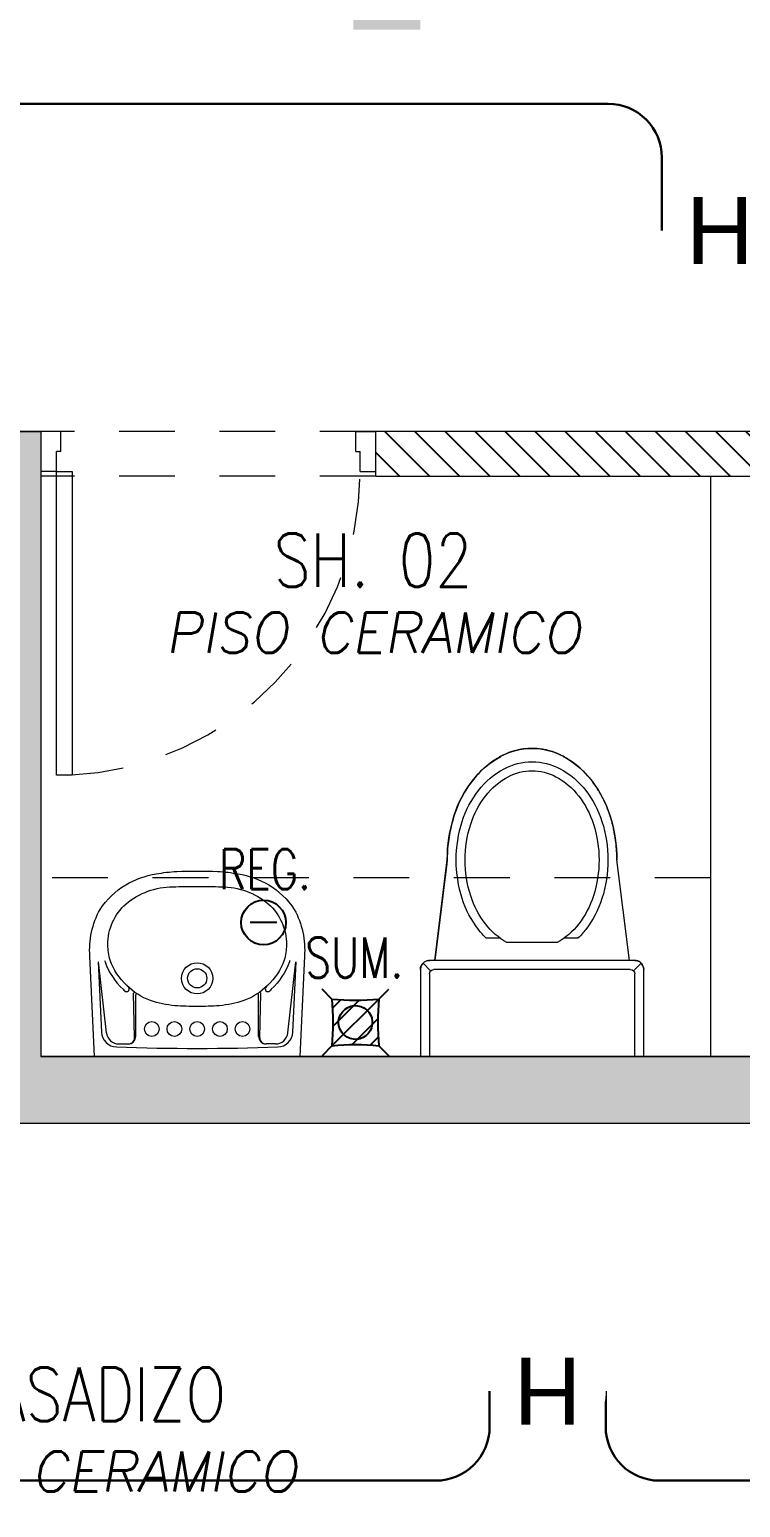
# Model space of a CAD drawing. Header units: millimetres. Extents: x -3 to 53, y -110 to 39.
# Drawn here: x 16.775 to 18.367, y -23.368 to -20.057 of the extents above; entities that cross this region are included whole.
import ezdxf
from ezdxf.enums import TextEntityAlignment as Align

# ---------------------------------------------------------------- set-up
doc = ezdxf.new("R2010")
doc.units = ezdxf.units.MM
doc.set_wipeout_variables(frame=1)
doc.linetypes.add('HIDDEN2', pattern=[0.1875, 0.125, -0.0625])
for name, color, linetype in [('A-EST HATCH', 8, 'Continuous'), ('A-EST PLACAS', 8, 'Continuous'), ('A-MURO BAJO', 8, 'Continuous'), ('A-PROYECCIONES', 8, 'HIDDEN2'), ('A-SANITARIOS', 8, 'Continuous'), ('A-TEXTO-ACABADO PISO', 8, 'Continuous'), ('A-TEXTO-INDICACIONES', 8, 'Continuous'), ('DLP_MOBILIARIO', 8, 'Continuous'), ('DLP_TEXTO AMBIENTE', 8, 'Continuous')]:
    doc.layers.add(name, color=color, linetype=linetype)
for name, color, linetype, lineweight in [('A-MUROS', 8, 'Continuous', 30), ('MQ.CANALI DYA', 3, 'LINEAPERPEN', 30), ('MQ.DETECTOR HUMO', 5, 'Continuous', 30)]:
    doc.layers.add(name, color=color, linetype=linetype, lineweight=lineweight)
doc.styles.add('ROMANS', font='ROMANS.shx', dxfattribs={"oblique": 10})
doc.styles.get("Standard").update_dxf_attribs({"font": 'arial.ttf'})
doc.linetypes.add('LINEAPERPEN', pattern='A,0.75,-0.2,["I",Standard,S=0.12,R=0.09,X=0,Y=-0.06],-0.25', length=1.2)

# ---------------------------------------------------------------- blocks, each defined once
blk = doc.blocks.new('DETECTOR DE HUMO 1 EN 75')
blk.add_wipeout([(0.13, 0.13), (0.13, 0.1316), (0.13, 0.1333), (0.1299, 0.1349), (0.1298, 0.1365), (0.1297, 0.1382), (0.1296, 0.1398), (0.1295, 0.1414), (0.1293, 0.143), (0.1292, 0.1447), (0.129, 0.1463), (0.1288, 0.1479), (0.1285, 0.1495), (0.1283, 0.1511), (0.128, 0.1528), (0.1277, 0.1544), (0.1274, 0.156), (0.127, 0.1576), (0.1267, 0.1592), (0.1263, 0.1607), (0.1259, 0.1623), (0.1255, 0.1639), (0.1251, 0.1655), (0.1246, 0.1671), (0.1241, 0.1686), (0.1236, 0.1702), (0.1231, 0.1717), (0.1226, 0.1733), (0.122, 0.1748), (0.1215, 0.1763), (0.1209, 0.1779), (0.1203, 0.1794), (0.1196, 0.1809), (0.119, 0.1824), (0.1183, 0.1839), (0.1176, 0.1854), (0.1169, 0.1868), (0.1162, 0.1883), (0.1155, 0.1897), (0.1147, 0.1912), (0.1139, 0.1926), (0.1131, 0.1941), (0.1123, 0.1955), (0.1115, 0.1969), (0.1106, 0.1983), (0.1098, 0.1997), (0.1089, 0.201), (0.108, 0.2024), (0.1071, 0.2037), (0.1061, 0.2051), (0.1052, 0.2064), (0.1042, 0.2077), (0.1032, 0.209), (0.1022, 0.2103), (0.1012, 0.2116), (0.1002, 0.2129), (0.0991, 0.2141), (0.0981, 0.2154), (0.097, 0.2166), (0.0959, 0.2178), (0.0948, 0.219), (0.0936, 0.2202), (0.0925, 0.2213), (0.0913, 0.2225), (0.0902, 0.2236), (0.089, 0.2248), (0.0878, 0.2259), (0.0866, 0.227), (0.0854, 0.2281), (0.0841, 0.2291), (0.0829, 0.2302), (0.0816, 0.2312), (0.0803, 0.2322), (0.079, 0.2332), (0.0777, 0.2342), (0.0764, 0.2352), (0.0751, 0.2361), (0.0737, 0.2371), (0.0724, 0.238), (0.071, 0.2389), (0.0697, 0.2398), (0.0683, 0.2406), (0.0669, 0.2415), (0.0655, 0.2423), (0.0641, 0.2431), (0.0626, 0.2439), (0.0612, 0.2447), (0.0597, 0.2455), (0.0583, 0.2462), (0.0568, 0.2469), (0.0554, 0.2476), (0.0539, 0.2483), (0.0524, 0.249), (0.0509, 0.2496), (0.0494, 0.2503), (0.0479, 0.2509), (0.0463, 0.2515), (0.0448, 0.252), (0.0433, 0.2526), (0.0417, 0.2531), (0.0402, 0.2536), (0.0386, 0.2541), (0.0371, 0.2546), (0.0355, 0.2551), (0.0339, 0.2555), (0.0323, 0.2559), (0.0307, 0.2563), (0.0292, 0.2567), (0.0276, 0.257), (0.026, 0.2574), (0.0244, 0.2577), (0.0228, 0.258), (0.0211, 0.2583), (0.0195, 0.2585), (0.0179, 0.2588), (0.0163, 0.259), (0.0147, 0.2592), (0.013, 0.2593), (0.0114, 0.2595), (0.0098, 0.2596), (0.0082, 0.2597), (0.0065, 0.2598), (0.0049, 0.2599), (0.0033, 0.26), (0.0016, 0.26), (0, 0.26), (-0.0016, 0.26), (-0.0033, 0.26), (-0.0049, 0.2599), (-0.0065, 0.2598), (-0.0082, 0.2597), (-0.0098, 0.2596), (-0.0114, 0.2595), (-0.013, 0.2593), (-0.0147, 0.2592), (-0.0163, 0.259), (-0.0179, 0.2588), (-0.0195, 0.2585), (-0.0211, 0.2583), (-0.0228, 0.258), (-0.0244, 0.2577), (-0.026, 0.2574), (-0.0276, 0.257), (-0.0292, 0.2567), (-0.0307, 0.2563), (-0.0323, 0.2559), (-0.0339, 0.2555), (-0.0355, 0.2551), (-0.0371, 0.2546), (-0.0386, 0.2541), (-0.0402, 0.2536), (-0.0417, 0.2531), (-0.0433, 0.2526), (-0.0448, 0.252), (-0.0463, 0.2515), (-0.0479, 0.2509), (-0.0494, 0.2503), (-0.0509, 0.2496), (-0.0524, 0.249), (-0.0539, 0.2483), (-0.0554, 0.2476), (-0.0568, 0.2469), (-0.0583, 0.2462), (-0.0597, 0.2455), (-0.0612, 0.2447), (-0.0626, 0.2439), (-0.0641, 0.2431), (-0.0655, 0.2423), (-0.0669, 0.2415), (-0.0683, 0.2406), (-0.0697, 0.2398), (-0.071, 0.2389), (-0.0724, 0.238), (-0.0737, 0.2371), (-0.0751, 0.2361), (-0.0764, 0.2352), (-0.0777, 0.2342), (-0.079, 0.2332), (-0.0803, 0.2322), (-0.0816, 0.2312), (-0.0829, 0.2302), (-0.0841, 0.2291), (-0.0854, 0.2281), (-0.0866, 0.227), (-0.0878, 0.2259), (-0.089, 0.2248), (-0.0902, 0.2236), (-0.0913, 0.2225), (-0.0925, 0.2213), (-0.0936, 0.2202), (-0.0948, 0.219), (-0.0959, 0.2178), (-0.097, 0.2166), (-0.0981, 0.2154), (-0.0991, 0.2141), (-0.1002, 0.2129), (-0.1012, 0.2116), (-0.1022, 0.2103), (-0.1032, 0.209), (-0.1042, 0.2077), (-0.1052, 0.2064), (-0.1061, 0.2051), (-0.1071, 0.2037), (-0.108, 0.2024), (-0.1089, 0.201), (-0.1098, 0.1997), (-0.1106, 0.1983), (-0.1115, 0.1969), (-0.1123, 0.1955), (-0.1131, 0.1941), (-0.1139, 0.1926), (-0.1147, 0.1912), (-0.1155, 0.1897), (-0.1162, 0.1883), (-0.1169, 0.1868), (-0.1176, 0.1854), (-0.1183, 0.1839), (-0.119, 0.1824), (-0.1196, 0.1809), (-0.1203, 0.1794), (-0.1209, 0.1779), (-0.1215, 0.1763), (-0.122, 0.1748), (-0.1226, 0.1733), (-0.1231, 0.1717), (-0.1236, 0.1702), (-0.1241, 0.1686), (-0.1246, 0.1671), (-0.1251, 0.1655), (-0.1255, 0.1639), (-0.1259, 0.1623), (-0.1263, 0.1607), (-0.1267, 0.1592), (-0.127, 0.1576), (-0.1274, 0.156), (-0.1277, 0.1544), (-0.128, 0.1528), (-0.1283, 0.1511), (-0.1285, 0.1495), (-0.1288, 0.1479), (-0.129, 0.1463), (-0.1292, 0.1447), (-0.1293, 0.143), (-0.1295, 0.1414), (-0.1296, 0.1398), (-0.1297, 0.1382), (-0.1298, 0.1365), (-0.1299, 0.1349), (-0.13, 0.1333), (-0.13, 0.1316), (-0.13, 0.13), (-0.13, 0.1284), (-0.13, 0.1267), (-0.1299, 0.1251), (-0.1298, 0.1235), (-0.1297, 0.1218), (-0.1296, 0.1202), (-0.1295, 0.1186), (-0.1293, 0.117), (-0.1292, 0.1153), (-0.129, 0.1137), (-0.1288, 0.1121), (-0.1285, 0.1105), (-0.1283, 0.1089), (-0.128, 0.1072), (-0.1277, 0.1056), (-0.1274, 0.104), (-0.127, 0.1024), (-0.1267, 0.1008), (-0.1263, 0.0993), (-0.1259, 0.0977), (-0.1255, 0.0961), (-0.1251, 0.0945), (-0.1246, 0.0929), (-0.1241, 0.0914), (-0.1236, 0.0898), (-0.1231, 0.0883), (-0.1226, 0.0867), (-0.122, 0.0852), (-0.1215, 0.0837), (-0.1209, 0.0821), (-0.1203, 0.0806), (-0.1196, 0.0791), (-0.119, 0.0776), (-0.1183, 0.0761), (-0.1176, 0.0746), (-0.1169, 0.0732), (-0.1162, 0.0717), (-0.1155, 0.0703), (-0.1147, 0.0688), (-0.1139, 0.0674), (-0.1131, 0.0659), (-0.1123, 0.0645), (-0.1115, 0.0631), (-0.1106, 0.0617), (-0.1098, 0.0603), (-0.1089, 0.059), (-0.108, 0.0576), (-0.1071, 0.0563), (-0.1061, 0.0549), (-0.1052, 0.0536), (-0.1042, 0.0523), (-0.1032, 0.051), (-0.1022, 0.0497), (-0.1012, 0.0484), (-0.1002, 0.0471), (-0.0991, 0.0459), (-0.0981, 0.0446), (-0.097, 0.0434), (-0.0959, 0.0422), (-0.0948, 0.041), (-0.0936, 0.0398), (-0.0925, 0.0387), (-0.0913, 0.0375), (-0.0902, 0.0364), (-0.089, 0.0352), (-0.0878, 0.0341), (-0.0866, 0.033), (-0.0854, 0.0319), (-0.0841, 0.0309), (-0.0829, 0.0298), (-0.0816, 0.0288), (-0.0803, 0.0278), (-0.079, 0.0268), (-0.0777, 0.0258), (-0.0764, 0.0248), (-0.0751, 0.0239), (-0.0737, 0.0229), (-0.0724, 0.022), (-0.071, 0.0211), (-0.0697, 0.0202), (-0.0683, 0.0194), (-0.0669, 0.0185), (-0.0655, 0.0177), (-0.0641, 0.0169), (-0.0626, 0.0161), (-0.0612, 0.0153), (-0.0597, 0.0145), (-0.0583, 0.0138), (-0.0568, 0.0131), (-0.0554, 0.0124), (-0.0539, 0.0117), (-0.0524, 0.011), (-0.0509, 0.0104), (-0.0494, 0.0097), (-0.0479, 0.0091), (-0.0463, 0.0085), (-0.0448, 0.008), (-0.0433, 0.0074), (-0.0417, 0.0069), (-0.0402, 0.0064), (-0.0386, 0.0059), (-0.0371, 0.0054), (-0.0355, 0.0049), (-0.0339, 0.0045), (-0.0323, 0.0041), (-0.0307, 0.0037), (-0.0292, 0.0033), (-0.0276, 0.003), (-0.026, 0.0026), (-0.0244, 0.0023), (-0.0228, 0.002), (-0.0211, 0.0017), (-0.0195, 0.0015), (-0.0179, 0.0012), (-0.0163, 0.001), (-0.0147, 0.0008), (-0.013, 0.0007), (-0.0114, 0.0005), (-0.0098, 0.0004), (-0.0082, 0.0003), (-0.0065, 0.0002), (-0.0049, 0.0001), (-0.0033, 0), (-0.0016, 0), (0, 0), (0.0016, 0), (0.0033, 0), (0.0049, 0.0001), (0.0065, 0.0002), (0.0082, 0.0003), (0.0098, 0.0004), (0.0114, 0.0005), (0.013, 0.0007), (0.0147, 0.0008), (0.0163, 0.001), (0.0179, 0.0012), (0.0195, 0.0015), (0.0211, 0.0017), (0.0228, 0.002), (0.0244, 0.0023), (0.026, 0.0026), (0.0276, 0.003), (0.0292, 0.0033), (0.0307, 0.0037), (0.0323, 0.0041), (0.0339, 0.0045), (0.0355, 0.0049), (0.0371, 0.0054), (0.0386, 0.0059), (0.0402, 0.0064), (0.0417, 0.0069), (0.0433, 0.0074), (0.0448, 0.008), (0.0463, 0.0085), (0.0479, 0.0091), (0.0494, 0.0097), (0.0509, 0.0104), (0.0524, 0.011), (0.0539, 0.0117), (0.0554, 0.0124), (0.0568, 0.0131), (0.0583, 0.0138), (0.0597, 0.0145), (0.0612, 0.0153), (0.0626, 0.0161), (0.0641, 0.0169), (0.0655, 0.0177), (0.0669, 0.0185), (0.0683, 0.0194), (0.0697, 0.0202), (0.071, 0.0211), (0.0724, 0.022), (0.0737, 0.0229), (0.0751, 0.0239), (0.0764, 0.0248), (0.0777, 0.0258), (0.079, 0.0268), (0.0803, 0.0278), (0.0816, 0.0288), (0.0829, 0.0298), (0.0841, 0.0309), (0.0854, 0.0319), (0.0866, 0.033), (0.0878, 0.0341), (0.089, 0.0352), (0.0902, 0.0364), (0.0913, 0.0375), (0.0925, 0.0387), (0.0936, 0.0398), (0.0948, 0.041), (0.0959, 0.0422), (0.097, 0.0434), (0.0981, 0.0446), (0.0991, 0.0459), (0.1002, 0.0471), (0.1012, 0.0484), (0.1022, 0.0497), (0.1032, 0.051), (0.1042, 0.0523), (0.1052, 0.0536), (0.1061, 0.0549), (0.1071, 0.0563), (0.108, 0.0576), (0.1089, 0.059), (0.1098, 0.0603), (0.1106, 0.0617), (0.1115, 0.0631), (0.1123, 0.0645), (0.1131, 0.0659), (0.1139, 0.0674), (0.1147, 0.0688), (0.1155, 0.0703), (0.1162, 0.0717), (0.1169, 0.0732), (0.1176, 0.0746), (0.1183, 0.0761), (0.119, 0.0776), (0.1196, 0.0791), (0.1203, 0.0806), (0.1209, 0.0821), (0.1215, 0.0837), (0.122, 0.0852), (0.1226, 0.0867), (0.1231, 0.0883), (0.1236, 0.0898), (0.1241, 0.0914), (0.1246, 0.0929), (0.1251, 0.0945), (0.1255, 0.0961), (0.1259, 0.0977), (0.1263, 0.0993), (0.1267, 0.1008), (0.127, 0.1024), (0.1274, 0.104), (0.1277, 0.1056), (0.128, 0.1072), (0.1283, 0.1089), (0.1285, 0.1105), (0.1288, 0.1121), (0.129, 0.1137), (0.1292, 0.1153), (0.1293, 0.117), (0.1295, 0.1186), (0.1296, 0.1202), (0.1297, 0.1218), (0.1298, 0.1235), (0.1299, 0.1251), (0.13, 0.1267), (0.13, 0.1284)]).dxf.layer = 'MQ.DETECTOR HUMO'
at = {"layer": 'MQ.DETECTOR HUMO'}
blk.add_text('H', height=0.15, rotation=180, dxfattribs=at).set_placement((0, 0.13), align=Align.MIDDLE_CENTER)
blk = doc.blocks.new('DETECTORES2 TORRE')
at = {"layer": 'MQ.DETECTOR HUMO'}
blk.add_blockref('DETECTOR DE HUMO 1 EN 75', (9.47, -1.2549), dxfattribs=at)
at = {"layer": 'MQ.CANALI DYA'}
blk.add_lwpolyline([(9.34, -1.1249), (9.34, -1.2886, -0.414214), (9.22, -1.4086), (7.1414, -1.4085)], format="xyb", dxfattribs=at)
blk = doc.blocks.new('EST.P10')
at = {"layer": 'A-EST HATCH', "lineweight": 0}
h = blk.add_hatch(color=8, dxfattribs=at)
h.dxf.hatch_style = 1
h.paths.add_polyline_path([(10.5, -2.74), (10.5, 3.325), (12.15, 3.325), (12.15, 3.525), (10.35, 3.525), (10.35, 2.65), (8.85, 2.65), (8.85, 3.15), (8.7, 3.15), (8.7, 2.45), (10.35, 2.45), (10.35, -2.74)])
h.paths.add_polyline_path([(31.6, 7.325), (30, 7.325), (30, 10.425), (31.2, 10.425), (31.2, 10.575), (29.85, 10.575), (29.85, 7.175), (31.6, 7.175)])
h.paths.add_polyline_path([(32.4, 10.575), (32.55, 10.575), (32.55, 7.175), (32.4, 7.175)])
h.paths.add_polyline_path([(37.9, 11.05), (38.2, 11.05), (38.2, 10.9), (38.05, 10.9), (38.05, 7.825), (37.9, 7.825)])
h.paths.add_polyline_path([(34.95, 10.425), (34.95, 7.325), (33.35, 7.325), (33.35, 7.175), (35.1, 7.175), (35.1, 10.575), (33.75, 10.575), (33.75, 10.425)])
h.paths.add_polyline_path([(44.2, 10.9), (44.8, 10.9), (44.8, 11.05), (44.05, 11.05), (44.05, 7.65), (45.2, 7.65), (45.2, 7.8), (44.2, 7.8)])
h.paths.add_polyline_path([(46, 11.05), (46, 7.65), (46.15, 7.65), (46.15, 11.05)])
h.paths.add_polyline_path([(46.95, 7.8), (48.55, 7.8), (48.55, 10.9), (47.35, 10.9), (47.35, 11.05), (48.7, 11.05), (48.7, 7.65), (46.95, 7.65)])
h.paths.add_polyline_path([(44.2, -2.65), (44.8, -2.65), (44.8, -2.8), (44.05, -2.8), (44.05, 0.6), (45.2, 0.6), (45.2, 0.45), (44.2, 0.45)])
h.paths.add_polyline_path([(46, -2.8), (46, 0.6), (46.15, 0.6), (46.15, -2.8)])
h.paths.add_polyline_path([(46.95, 0.45), (48.55, 0.45), (48.55, -2.65), (47.35, -2.65), (47.35, -2.8), (48.7, -2.8), (48.7, 0.6), (46.95, 0.6)])
h.paths.add_polyline_path([(41.35, -0.35), (41.2, -0.35), (41.2, -2.65), (41.05, -2.65), (41.05, -2.8), (41.35, -2.8)])
h.paths.add_polyline_path([(31.6, 0.925), (30, 0.925), (30, -2.175), (31.2, -2.175), (31.2, -2.325), (29.85, -2.325), (29.85, 1.075), (31.6, 1.075)])
h.paths.add_polyline_path([(32.4, -2.325), (32.55, -2.325), (32.55, 1.075), (32.4, 1.075)])
h.paths.add_polyline_path([(37.9, -2.8), (38.2, -2.8), (38.2, -2.65), (38.05, -2.65), (38.05, 0.425), (37.9, 0.425)])
h.paths.add_polyline_path([(34.95, -2.175), (34.95, 0.925), (33.35, 0.925), (33.35, 1.075), (35.1, 1.075), (35.1, -2.325), (33.75, -2.325), (33.75, -2.175)])
h.paths.add_polyline_path([(18.45, 7.325), (20.05, 7.325), (20.05, 10.425), (18.85, 10.425), (18.85, 10.575), (20.2, 10.575), (20.2, 7.175), (18.45, 7.175)])
h.paths.add_polyline_path([(17.65, 10.575), (17.5, 10.575), (17.5, 7.175), (17.65, 7.175)])
h.paths.add_polyline_path([(11.85, 11.05), (11.85, 10.9), (12, 10.9), (12, 7.825), (12.15, 7.825), (12.15, 11.05)])
h.paths.add_polyline_path([(22.45, 4.725), (13.05, 4.725), (13.05, 4.875), (16.6, 4.875), (16.6, 6.275), (16.8, 6.275), (16.8, 4.875), (19.7, 4.875), (19.7, 6.275), (19.85, 6.275), (19.85, 4.875), (22.25, 4.875), (22.25, 6.125), (20.6, 6.125), (20.6, 6.275), (22.875, 6.275), (22.875, 6.125), (22.45, 6.125)])
h.paths.add_polyline_path([(15.1, 10.425), (15.1, 7.325), (16.7, 7.325), (16.7, 7.175), (14.95, 7.175), (14.95, 10.575), (16.3, 10.575), (16.3, 10.425)])
h.paths.add_polyline_path([(10.35, 5.8), (8.7, 5.8), (8.7, 5.1), (8.85, 5.1), (8.85, 5.6), (10.35, 5.6), (10.35, 4.725), (12.15, 4.725), (12.15, 4.925), (10.5, 4.925), (10.5, 10.99), (10.35, 10.99)])
h.paths.add_polyline_path([(5.85, 10.9), (5.25, 10.9), (5.25, 11.05), (6, 11.05), (6, 7.65), (4.85, 7.65), (4.85, 7.8), (5.85, 7.8)])
h.paths.add_polyline_path([(4.05, 11.05), (4.05, 7.65), (3.9, 7.65), (3.9, 11.05)])
h.paths.add_polyline_path([(3.1, 7.8), (1.5, 7.8), (1.5, 10.9), (2.7, 10.9), (2.7, 11.05), (1.35, 11.05), (1.35, 7.65), (3.1, 7.65)])
h.paths.add_polyline_path([(4.05, -2.8), (4.05, 0.6), (3.9, 0.6), (3.9, -2.8)])
h.paths.add_polyline_path([(3.1, 0.45), (1.5, 0.45), (1.5, -2.65), (2.7, -2.65), (2.7, -2.8), (1.35, -2.8), (1.35, 0.6), (3.1, 0.6)])
h.paths.add_polyline_path([(8.7, -0.35), (8.85, -0.35), (8.85, -2.65), (9, -2.65), (9, -2.8), (8.7, -2.8)])
h.paths.add_polyline_path([(18.45, 0.925), (20.05, 0.925), (20.05, -2.175), (18.85, -2.175), (18.85, -2.325), (20.2, -2.325), (20.2, 1.075), (18.45, 1.075)])
h.paths.add_polyline_path([(17.65, -2.325), (17.5, -2.325), (17.5, 1.075), (17.65, 1.075)])
h.paths.add_polyline_path([(12.15, -2.8), (11.85, -2.8), (11.85, -2.65), (12, -2.65), (12, 0.425), (12.15, 0.425)])
h.paths.add_polyline_path([(15.1, -2.175), (15.1, 0.925), (16.7, 0.925), (16.7, 1.075), (14.95, 1.075), (14.95, -2.325), (16.3, -2.325), (16.3, -2.175)])
h.paths.add_polyline_path([(39.7, 3.525), (37.9, 3.525), (37.9, 3.375), (39.55, 3.375), (39.55, -2.74), (39.7, -2.74), (39.7, 2.5), (41.35, 2.5), (41.35, 3.15), (41.2, 3.15), (41.2, 2.65), (39.7, 2.65)])
h.paths.add_polyline_path([(6, -2.8), (6, 0.6), (4.85, 0.6), (4.85, 0.45), (5.85, 0.45), (5.85, -2.65), (5.25, -2.65), (5.25, -2.8)])
h.paths.add_polyline_path([(3.0968, 5.55), (2.95, 5.55), (2.95, 6.75), (5.1, 6.75), (5.1, 6.6), (4.65, 6.6), (4.65, 5), (4.45, 5), (4.45, 6.6), (3.1, 6.6), (3.1, 5.55)], flags=17)
h.paths.add_polyline_path([(3.0968, 2.7), (2.95, 2.7), (2.95, 1.5), (5.1, 1.5), (5.1, 1.65), (4.65, 1.65), (4.65, 3.25), (4.45, 3.25), (4.45, 1.65), (3.1, 1.65), (3.1, 2.7)], flags=17)
h.paths.add_polyline_path([(8.8501, 4.2), (6, 4.2), (6, 6.75), (5.85, 6.75), (5.85, 4.2), (3.1, 4.2), (3.1, 4.8), (2.95, 4.8), (2.95, 4.2), (0.15, 4.2), (0.15, 8.25), (0, 8.25), (0, 0), (0.15, 0), (0.15, 4.05), (2.95, 4.05), (2.95, 3.45), (3.1, 3.45), (3.1, 4.05), (5.85, 4.05), (5.85, 1.5), (6, 1.5), (6, 4.05), (8.8501, 4.05)])
h.paths.add_polyline_path([(8.7, 11.05), (8.7, 8.6), (8.85, 8.6), (8.85, 10.9), (9, 10.9), (9, 11.05)])
h.paths.add_polyline_path([(22.9, 4.725), (25, 4.725), (25, 4.875), (23.05, 4.875), (23.05, 8.575), (25, 8.575), (25, 8.725), (23.05, 8.725), (23.05, 10.575), (22.2, 10.575), (22.2, 10.425), (22.9, 10.425)])
h.paths.add_polyline_path([(39.7, 10.99), (39.7, 5.75), (41.35, 5.75), (41.35, 5.1), (41.2, 5.1), (41.2, 5.6), (39.7, 5.6), (39.7, 4.725), (37.9, 4.725), (37.9, 4.875), (39.55, 4.875), (39.55, 10.99)])
h.paths.add_polyline_path([(47.1, 4.2), (49.9, 4.2), (49.9, 8.25), (50.05, 8.25), (50.05, 0), (49.9, 0), (49.9, 4.05), (47.1, 4.05), (47.1, 3.45), (46.95, 3.45), (46.95, 4.05), (44.2, 4.05), (44.2, 1.5), (44.05, 1.5), (44.05, 4.05), (41.1999, 4.05), (41.1999, 4.2), (44.05, 4.2), (44.05, 6.75), (44.2, 6.75), (44.2, 4.2), (46.95, 4.2), (46.95, 4.8), (47.1, 4.8)])
h.paths.add_polyline_path([(41.35, 11.05), (41.05, 11.05), (41.05, 10.9), (41.2, 10.9), (41.2, 8.6), (41.35, 8.6)])
h.paths.add_polyline_path([(46.9532, 5.55), (47.1, 5.55), (47.1, 6.75), (44.95, 6.75), (44.95, 6.6), (45.4, 6.6), (45.4, 5), (45.6, 5), (45.6, 6.6), (46.95, 6.6), (46.95, 5.55)], flags=17)
h.paths.add_polyline_path([(46.9532, 2.7), (47.1, 2.7), (47.1, 1.5), (44.95, 1.5), (44.95, 1.65), (45.4, 1.65), (45.4, 3.25), (45.6, 3.25), (45.6, 1.65), (46.95, 1.65), (46.95, 2.7)], flags=17)
h.paths.add_polyline_path([(26.7, 4.725), (26.85, 4.725), (26.85, 8.725), (26.7, 8.725)])
h.paths.add_polyline_path([(27.15, 10.425), (27.85, 10.425), (27.85, 10.575), (27, 10.575), (27, 4.725), (27.15, 4.725)])
h.paths.add_polyline_path([(27.6, 6.125), (27.6, 4.725), (37, 4.725), (37, 4.875), (33.45, 4.875), (33.45, 6.275), (33.25, 6.275), (33.25, 4.875), (30.35, 4.875), (30.35, 6.275), (30.2, 6.275), (30.2, 4.875), (27.8, 4.875), (27.8, 6.125), (29.45, 6.125), (29.45, 6.275), (27.175, 6.275), (27.175, 6.125)])
h.paths.add_polyline_path([(21.05, 1.975), (21.05, 2.125), (22.85, 2.125), (22.85, 3.375), (20.3, 3.375), (20.3, 1.975), (20.15, 1.975), (20.15, 3.375), (16.8, 3.375), (16.8, 1.975), (16.6, 1.975), (16.6, 3.375), (13.05, 3.375), (13.05, 3.525), (23.05, 3.525), (23.05, 1.975)])
h.paths.add_polyline_path([(23.05, 1.95), (23.05, -1.775), (26.7, -1.775), (26.7, 0.875), (24.35, 0.875), (24.35, 1.425), (24.05, 1.425), (24.05, 1.575), (24.5, 1.575), (24.5, 1.025), (26.7, 1.025), (26.7, 3.375), (24.05, 3.375), (24.05, 3.525), (26.85, 3.525), (26.85, -1.925), (23.05, -1.925), (23.05, -2.325), (22.2, -2.325), (22.2, -2.175), (22.9, -2.175), (22.9, 1.95)])
h.paths.add_polyline_path([(29, 1.975), (29, 2.125), (27.2, 2.125), (27.2, 3.375), (29.75, 3.375), (29.75, 1.975), (29.9, 1.975), (29.9, 3.375), (33.25, 3.375), (33.25, 1.975), (33.45, 1.975), (33.45, 3.375), (37, 3.375), (37, 3.525), (27, 3.525), (27, 1.975)])
h.paths.add_polyline_path([(27, 1.95), (27, -2.325), (27.85, -2.325), (27.85, -2.175), (27.15, -2.175), (27.15, 1.95)])
at = {"layer": 'A-EST PLACAS', "color": 8, "lineweight": 0}
blk.add_lwpolyline([(22.45, 4.725), (13.05, 4.725), (13.05, 4.875), (16.6, 4.875), (16.6, 6.275), (16.8, 6.275), (16.8, 4.875), (19.7, 4.875), (19.7, 6.275), (19.85, 6.275), (19.85, 4.875), (22.25, 4.875), (22.25, 6.125), (20.6, 6.125), (20.6, 6.275), (22.875, 6.275), (22.875, 6.125), (22.45, 6.125)], close=True, dxfattribs=at)
blk = doc.blocks.new('SIFON JET_PLANTA')
at = {"color": 8, "lineweight": 0, "extrusion": (-2.64698e-23, 6.61744e-24, -1)}
for p, q in [((-0.215, 0.2278, 0), (-0.2149, 0.2323, 0)), ((-0.2149, 0.2323, 0), (-0.2142, 0.2356, 0)), ((-0.2142, 0.2356, 0), (-0.2129, 0.239, 0)), ((-0.2129, 0.239, 0), (-0.211, 0.2419, 0)), ((-0.211, 0.2419, 0), (-0.2091, 0.2441, 0)), ((-0.2091, 0.2441, 0), (-0.2077, 0.2455, 0)), ((-0.2077, 0.2455, 0), (-0.2055, 0.247, 0)), ((-0.2055, 0.247, 0), (-0.2007, 0.2492, 0)), ((-0.2007, 0.2492, 0), (-0.195, 0.25, 0)), ((-0.195, 0.25, 0), (-0.195, 0.25, 0)), ((-0.195, 0.25, 0), (-0.1605, 0.25, 0)), ((-0.1605, 0.25, 0), (-0.0975, 0.25, 0)), ((-0.0975, 0.25, 0), (-0.0323, 0.25, 0)), ((-0.0323, 0.25, 0), (0, 0.25, 0)), ((0, 0.25, 0), (0, -0.25, 0)), ((-0.4322, 0.191, 0), (-0.215, 0.2181, 0)), ((-0.215, 0.2234, 0), (-0.215, 0.2278, 0)), ((-0.215, 0.2181, 0), (-0.215, 0.2234, 0)), ((-0.5693, 0.1629, 0), (-0.5517, 0.1703, 0)), ((-0.5517, 0.1703, 0), (-0.5465, 0.1722, 0)), ((-0.5465, 0.1722, 0), (-0.5385, 0.1749, 0)), ((-0.5385, 0.1749, 0), (-0.5346, 0.176, 0)), ((-0.5346, 0.176, 0), (-0.5265, 0.1784, 0)), ((-0.5265, 0.1784, 0), (-0.5216, 0.1797, 0)), ((-0.5216, 0.1797, 0), (-0.5148, 0.1813, 0)), ((-0.5148, 0.1813, 0), (-0.5079, 0.1829, 0)), ((-0.5079, 0.1829, 0), (-0.5016, 0.1842, 0)), ((-0.5016, 0.1842, 0), (-0.4865, 0.1867, 0)), ((-0.4865, 0.1867, 0), (-0.4763, 0.188, 0)), ((-0.4763, 0.188, 0), (-0.4726, 0.1884, 0)), ((-0.4726, 0.1884, 0), (-0.4636, 0.1892, 0)), ((-0.4636, 0.1892, 0), (-0.4549, 0.1897, 0)), ((-0.4549, 0.1897, 0), (-0.449, 0.1899, 0)), ((-0.449, 0.1899, 0), (-0.44, 0.19, 0)), ((-0.44, 0.19, 0), (-0.4322, 0.191, 0)), ((-0.6206, 0.1314, 0), (-0.6168, 0.1344, 0)), ((-0.6168, 0.1344, 0), (-0.6106, 0.1389, 0)), ((-0.6106, 0.1389, 0), (-0.6061, 0.142, 0)), ((-0.6061, 0.142, 0), (-0.6, 0.1461, 0)), ((-0.6, 0.1461, 0), (-0.5963, 0.1484, 0)), ((-0.5963, 0.1484, 0), (-0.5908, 0.1517, 0)), ((-0.5908, 0.1517, 0), (-0.5862, 0.1543, 0)), ((-0.5862, 0.1543, 0), (-0.5794, 0.158, 0)), ((-0.5794, 0.158, 0), (-0.5693, 0.1629, 0)), ((-0.6534, 0.0984, 0), (-0.6503, 0.1023, 0)), ((-0.6503, 0.1023, 0), (-0.6453, 0.108, 0)), ((-0.6453, 0.108, 0), (-0.6386, 0.1152, 0)), ((-0.6386, 0.1152, 0), (-0.6326, 0.121, 0)), ((-0.6326, 0.121, 0), (-0.6299, 0.1235, 0)), ((-0.6299, 0.1235, 0), (-0.6251, 0.1276, 0)), ((-0.6251, 0.1276, 0), (-0.6206, 0.1314, 0)), ((-0.6745, 0.0655, 0), (-0.6722, 0.0699, 0)), ((-0.6722, 0.0699, 0), (-0.6705, 0.0728, 0)), ((-0.6705, 0.0728, 0), (-0.669, 0.0755, 0)), ((-0.669, 0.0755, 0), (-0.6672, 0.0785, 0)), ((-0.6672, 0.0785, 0), (-0.665, 0.082, 0)), ((-0.665, 0.082, 0), (-0.6634, 0.0845, 0)), ((-0.6634, 0.0845, 0), (-0.6611, 0.088, 0)), ((-0.6611, 0.088, 0), (-0.657, 0.0936, 0)), ((-0.657, 0.0936, 0), (-0.6534, 0.0984, 0)), ((-0.657, 0.0936, 0), (-0.657, 0.0936, 0)), ((-0.6534, 0.0984, 0), (-0.6534, 0.0984, 0)), ((-0.6867, 0.031, 0), (-0.6855, 0.0361, 0)), ((-0.6855, 0.0361, 0), (-0.6838, 0.0421, 0)), ((-0.6855, 0.0361, 0), (-0.6855, 0.0361, 0)), ((-0.6838, 0.0421, 0), (-0.6819, 0.048, 0)), ((-0.6838, 0.0421, 0), (-0.6838, 0.0421, 0)), ((-0.6819, 0.048, 0), (-0.6804, 0.0521, 0)), ((-0.6804, 0.0521, 0), (-0.6793, 0.0547, 0)), ((-0.6793, 0.0547, 0), (-0.6779, 0.0582, 0)), ((-0.6779, 0.0582, 0), (-0.6745, 0.0655, 0)), ((-0.6745, 0.0655, 0), (-0.6745, 0.0655, 0)), ((-0.69, 0, 0), (-0.6899, 0.0044, 0)), ((-0.6899, 0.0044, 0), (-0.6897, 0.0096, 0)), ((-0.6897, 0.0096, 0), (-0.6893, 0.014, 0)), ((-0.6893, 0.014, 0), (-0.6887, 0.0194, 0)), ((-0.6887, 0.0194, 0), (-0.6881, 0.0236, 0)), ((-0.6881, 0.0236, 0), (-0.6872, 0.0284, 0)), ((-0.6881, 0.0236, 0), (-0.6881, 0.0236, 0)), ((-0.6872, 0.0284, 0), (-0.6867, 0.031, 0)), ((-0.6899, -0.0065, 0), (-0.69, 0, 0)), ((-0.6896, -0.0111, 0), (-0.6899, -0.0065, 0)), ((-0.6891, -0.0164, 0), (-0.6896, -0.0111, 0)), ((-0.6881, -0.0232, 0), (-0.6891, -0.0164, 0)), ((-0.6876, -0.0264, 0), (-0.6881, -0.0232, 0)), ((-0.687, -0.0296, 0), (-0.6876, -0.0264, 0)), ((-0.6864, -0.0321, 0), (-0.687, -0.0296, 0)), ((-0.6855, -0.0361, 0), (-0.6864, -0.0321, 0)), ((-0.6838, -0.0419, 0), (-0.6855, -0.0361, 0)), ((-0.6827, -0.0457, 0), (-0.6838, -0.0419, 0)), ((-0.6814, -0.0492, 0), (-0.6827, -0.0457, 0)), ((-0.6803, -0.0522, 0), (-0.6814, -0.0492, 0)), ((-0.6792, -0.0551, 0), (-0.6803, -0.0522, 0)), ((-0.6779, -0.0581, 0), (-0.6792, -0.0551, 0)), ((-0.677, -0.0602, 0), (-0.6779, -0.0581, 0)), ((-0.6751, -0.0642, 0), (-0.677, -0.0602, 0)), ((-0.6722, -0.0699, 0), (-0.6751, -0.0642, 0)), ((-0.6706, -0.0727, 0), (-0.6722, -0.0699, 0)), ((-0.6679, -0.0774, 0), (-0.6706, -0.0727, 0)), ((-0.6646, -0.0826, 0), (-0.6679, -0.0774, 0)), ((-0.6623, -0.0862, 0), (-0.6646, -0.0826, 0)), ((-0.6599, -0.0897, 0), (-0.6623, -0.0862, 0)), ((-0.6554, -0.0958, 0), (-0.6599, -0.0897, 0)), ((-0.6494, -0.1032, 0), (-0.6554, -0.0958, 0)), ((-0.6458, -0.1074, 0), (-0.6494, -0.1032, 0)), ((-0.64, -0.1137, 0), (-0.6458, -0.1074, 0)), ((-0.6379, -0.1158, 0), (-0.64, -0.1137, 0)), ((-0.6347, -0.119, 0), (-0.6379, -0.1158, 0)), ((-0.6335, -0.1201, 0), (-0.6347, -0.119, 0)), ((-0.6347, -0.119, 0), (-0.6347, -0.119, 0)), ((-0.6318, -0.1217, 0), (-0.6335, -0.1201, 0)), ((-0.6305, -0.123, 0), (-0.6318, -0.1217, 0)), ((-0.6318, -0.1217, 0), (-0.6318, -0.1217, 0)), ((-0.6288, -0.1244, 0), (-0.6305, -0.123, 0)), ((-0.6276, -0.1255, 0), (-0.6288, -0.1244, 0)), ((-0.6262, -0.1268, 0), (-0.6276, -0.1255, 0)), ((-0.6245, -0.1281, 0), (-0.6262, -0.1268, 0)), ((-0.6235, -0.1291, 0), (-0.6245, -0.1281, 0)), ((-0.6245, -0.1281, 0), (-0.6245, -0.1281, 0)), ((-0.6223, -0.13, 0), (-0.6235, -0.1291, 0)), ((-0.6215, -0.1307, 0), (-0.6223, -0.13, 0)), ((-0.6204, -0.1315, 0), (-0.6215, -0.1307, 0)), ((-0.6193, -0.1324, 0), (-0.6204, -0.1315, 0)), ((-0.6179, -0.1335, 0), (-0.6193, -0.1324, 0)), ((-0.6168, -0.1344, 0), (-0.6179, -0.1335, 0)), ((-0.6153, -0.1355, 0), (-0.6168, -0.1344, 0)), ((-0.6142, -0.1363, 0), (-0.6153, -0.1355, 0)), ((-0.612, -0.1379, 0), (-0.6142, -0.1363, 0)), ((-0.6086, -0.1403, 0), (-0.612, -0.1379, 0)), ((-0.607, -0.1415, 0), (-0.6086, -0.1403, 0)), ((-0.6058, -0.1422, 0), (-0.607, -0.1415, 0)), ((-0.6039, -0.1435, 0), (-0.6058, -0.1422, 0)), ((-0.602, -0.1448, 0), (-0.6039, -0.1435, 0)), ((-0.6004, -0.1458, 0), (-0.602, -0.1448, 0)), ((-0.5987, -0.1469, 0), (-0.6004, -0.1458, 0)), ((-0.5964, -0.1483, 0), (-0.5987, -0.1469, 0)), ((-0.595, -0.1492, 0), (-0.5964, -0.1483, 0)), ((-0.5936, -0.15, 0), (-0.595, -0.1492, 0)), ((-0.5918, -0.1511, 0), (-0.5936, -0.15, 0)), ((-0.5896, -0.1524, 0), (-0.5918, -0.1511, 0)), ((-0.5871, -0.1538, 0), (-0.5896, -0.1524, 0)), ((-0.5833, -0.1559, 0), (-0.5871, -0.1538, 0)), ((-0.5781, -0.1587, 0), (-0.5833, -0.1559, 0)), ((-0.5759, -0.1598, 0), (-0.5781, -0.1587, 0)), ((-0.5738, -0.1608, 0), (-0.5759, -0.1598, 0)), ((-0.5702, -0.1625, 0), (-0.5738, -0.1608, 0)), ((-0.5675, -0.1637, 0), (-0.5702, -0.1625, 0)), ((-0.5659, -0.1645, 0), (-0.5675, -0.1637, 0)), ((-0.5644, -0.1652, 0), (-0.5659, -0.1645, 0)), ((-0.5614, -0.1664, 0), (-0.5644, -0.1652, 0)), ((-0.5598, -0.1671, 0), (-0.5614, -0.1664, 0)), ((-0.5568, -0.1683, 0), (-0.5598, -0.1671, 0)), ((-0.5543, -0.1693, 0), (-0.5568, -0.1683, 0)), ((-0.551, -0.1706, 0), (-0.5543, -0.1693, 0)), ((-0.5491, -0.1713, 0), (-0.551, -0.1706, 0)), ((-0.5465, -0.1722, 0), (-0.5491, -0.1713, 0)), ((-0.5449, -0.1728, 0), (-0.5465, -0.1722, 0)), ((-0.5428, -0.1735, 0), (-0.5449, -0.1728, 0)), ((-0.5412, -0.174, 0), (-0.5428, -0.1735, 0)), ((-0.5385, -0.1749, 0), (-0.5412, -0.174, 0)), ((-0.5352, -0.1759, 0), (-0.5385, -0.1749, 0)), ((-0.5385, -0.1749, 0), (-0.5385, -0.1749, 0)), ((-0.5321, -0.1768, 0), (-0.5352, -0.1759, 0)), ((-0.5296, -0.1775, 0), (-0.5321, -0.1768, 0)), ((-0.5267, -0.1783, 0), (-0.5296, -0.1775, 0)), ((-0.5238, -0.1791, 0), (-0.5267, -0.1783, 0)), ((-0.5267, -0.1783, 0), (-0.5267, -0.1783, 0)), ((-0.5217, -0.1796, 0), (-0.5238, -0.1791, 0)), ((-0.5177, -0.1807, 0), (-0.5217, -0.1796, 0)), ((-0.5151, -0.1813, 0), (-0.5177, -0.1807, 0)), ((-0.5118, -0.1821, 0), (-0.5151, -0.1813, 0)), ((-0.5094, -0.1826, 0), (-0.5118, -0.1821, 0)), ((-0.5066, -0.1832, 0), (-0.5094, -0.1826, 0)), ((-0.5022, -0.184, 0), (-0.5066, -0.1832, 0)), ((-0.4974, -0.1849, 0), (-0.5022, -0.184, 0)), ((-0.495, -0.1854, 0), (-0.4974, -0.1849, 0)), ((-0.4974, -0.1849, 0), (-0.4974, -0.1849, 0)), ((-0.4936, -0.1856, 0), (-0.495, -0.1854, 0)), ((-0.4916, -0.1859, 0), (-0.4936, -0.1856, 0)), ((-0.4884, -0.1864, 0), (-0.4916, -0.1859, 0)), ((-0.4862, -0.1867, 0), (-0.4884, -0.1864, 0)), ((-0.4824, -0.1872, 0), (-0.4862, -0.1867, 0)), ((-0.4812, -0.1874, 0), (-0.4824, -0.1872, 0)), ((-0.4785, -0.1877, 0), (-0.4812, -0.1874, 0)), ((-0.4761, -0.188, 0), (-0.4785, -0.1877, 0)), ((-0.4735, -0.1883, 0), (-0.4761, -0.188, 0)), ((-0.4695, -0.1887, 0), (-0.4735, -0.1883, 0)), ((-0.4651, -0.189, 0), (-0.4695, -0.1887, 0)), ((-0.4639, -0.1891, 0), (-0.4651, -0.189, 0)), ((-0.4651, -0.189, 0), (-0.4651, -0.189, 0)), ((-0.4619, -0.1893, 0), (-0.4639, -0.1891, 0)), ((-0.4592, -0.1894, 0), (-0.4619, -0.1893, 0)), ((-0.4568, -0.1896, 0), (-0.4592, -0.1894, 0)), ((-0.455, -0.1897, 0), (-0.4568, -0.1896, 0)), ((-0.4518, -0.1898, 0), (-0.455, -0.1897, 0)), ((-0.449, -0.1899, 0), (-0.4518, -0.1898, 0)), ((-0.4467, -0.1899, 0), (-0.449, -0.1899, 0)), ((-0.4428, -0.19, 0), (-0.4467, -0.1899, 0)), ((-0.44, -0.19, 0), (-0.4428, -0.19, 0)), ((-0.215, -0.2181, 0), (-0.44, -0.19, 0)), ((-0.215, -0.227, 0), (-0.215, -0.2181, 0)), ((-0.215, -0.23, 0), (-0.215, -0.227, 0)), ((-0.2147, -0.2335, 0), (-0.215, -0.23, 0)), ((-0.2138, -0.2369, 0), (-0.2147, -0.2335, 0)), ((-0.2126, -0.2395, 0), (-0.2138, -0.2369, 0)), ((-0.2138, -0.2369, 0), (-0.2138, -0.2369, 0)), ((-0.2108, -0.2423, 0), (-0.2126, -0.2395, 0)), ((-0.2126, -0.2395, 0), (-0.2126, -0.2395, 0)), ((-0.2091, -0.2441, 0), (-0.2108, -0.2423, 0)), ((-0.2108, -0.2423, 0), (-0.2108, -0.2423, 0)), ((-0.2108, -0.2423, 0), (-0.2108, -0.2423, 0)), ((-0.209, -0.244, 0), (-0.2091, -0.2441, 0)), ((-0.2067, -0.2462, 0), (-0.209, -0.244, 0)), ((-0.209, -0.244, 0), (-0.209, -0.244, 0)), ((-0.2029, -0.2484, 0), (-0.2067, -0.2462, 0)), ((-0.2067, -0.2462, 0), (-0.2067, -0.2462, 0)), ((-0.1995, -0.2495, 0), (-0.2029, -0.2484, 0)), ((-0.2029, -0.2484, 0), (-0.2029, -0.2484, 0)), ((-0.195, -0.25, 0), (-0.1995, -0.2495, 0)), ((0, -0.25, 0), (-0.195, -0.25, 0))]:
    blk.add_line(p, q, dxfattribs=at)
at = {"color": 8, "lineweight": 0}
for p, q in [((-0.2091, 0.2441, 0), (-0.1921, 0.2271, 0)), ((-0.195, 0.25, 0), (0, 0.25, 0)), ((0, 0.25, 0), (0, -0.25, 0)), ((-0.215, 0.2181, 0), (-0.44, 0.19, 0)), ((-0.215, -0.23, 0), (-0.215, 0.23, 0)), ((-0.195, -0.22, 0), (-0.195, 0.22, 0)), ((-0.185, 0.23, 0), (0, 0.23, 0)), ((-0.265, 0.0718, 0), (-0.265, 0.1028, 0)), ((-0.255, -0.0562, 0), (-0.255, 0.0562, 0)), ((-0.265, -0.1028, 0), (-0.265, -0.0718, 0)), ((-0.215, -0.2181, 0), (-0.44, -0.19, 0)), ((-0.2091, -0.2441, 0), (-0.1921, -0.2271, 0)), ((0, -0.23, 0), (-0.185, -0.23, 0)), ((0, -0.25, 0), (-0.195, -0.25, 0))]:
    blk.add_line(p, q, dxfattribs=at)
at = {"color": 8, "lineweight": 0, "elevation": 0}
for points in [[(-0.265, 0.1028, 0.0362), (-0.2844, 0.1202, 0.08725), (-0.3535, 0.1565, 0.077598), (-0.44, 0.17, 0.077598), (-0.5265, 0.1565, 0.08725), (-0.5956, 0.1202, 0.105601), (-0.6443, 0.0627, 0.12364), (-0.66, 0, 0.12364), (-0.6443, -0.0627, 0.105601), (-0.5956, -0.1202, 0.08725), (-0.5265, -0.1565, 0.077598), (-0.44, -0.17, 0.077598)], [(-0.255, 0.0562, 0.100268), (-0.2967, 0.1044, 0.08725), (-0.3596, 0.1374, 0.077598), (-0.44, 0.15, 0.077598), (-0.5204, 0.1374, 0.08725), (-0.5833, 0.1044, 0.105601), (-0.6266, 0.0532, 0.12364), (-0.64, 0, 0.12364), (-0.6266, -0.0532, 0.105601), (-0.5833, -0.1044, 0.08725), (-0.5204, -0.1374, 0.077598), (-0.44, -0.15, 0.077598)], [(-0.44, -0.15, 0.077598), (-0.3596, -0.1374, 0.08725), (-0.2967, -0.1044, 0.100268), (-0.255, -0.0562, 0.12364)], [(-0.44, -0.17, 0.077598), (-0.3535, -0.1565, 0.08725), (-0.2844, -0.1202, 0.0362), (-0.265, -0.1028, 0.12364)]]:
    blk.add_lwpolyline(points, format="xyb", dxfattribs=at)
at = {"color": 8, "lineweight": 0}
for centre, radius, start, end in [((-0.195, 0.23, 0), 0.02, 90, 180), ((-0.185, 0.22, 0), 0.01, 90, 180), ((-0.4613, -0.0702, 0), 0.257, 107.4741, 127.2348), ((-0.44, -0.1379, 0), 0.3279, 90, 107.4741), ((-0.4939, -0.0273, 0), 0.203, 127.2348, 151.4088), ((-0.544, 0, 0), 0.146, 151.4088, 180), ((-0.544, 0, 0), 0.146, 180, 208.5912), ((-0.4939, 0.0273, 0), 0.203, 208.5912, 232.7652), ((-0.4613, 0.0702, 0), 0.257, 232.7652, 252.5259), ((-0.44, 0.1379, 0), 0.3279, 252.5259, 270), ((-0.195, -0.23, 0), 0.02, 180, 270), ((-0.185, -0.22, 0), 0.01, 180, 270)]:
    blk.add_arc(centre, radius, start, end, dxfattribs=at)
blk = doc.blocks.new('*U144')
at = {"color": 8, "lineweight": 0}
for p, q in [((0.01, 0.705), (0.01, 0.75)), ((0.1, 0.715), (0.1, 0.75)), ((0.055, 0.705), (0.01, 0.705)), ((0.1, 0.715), (0.055, 0.715)), ((0.055, 0.705), (0.055, 0.715)), ((0.055, 0.045), (0.01, 0.045)), ((0.01, 0.045), (0.01, 0)), ((0.055, 0.045), (0.055, 0.035)), ((0.1, 0.035), (0.055, 0.035)), ((0.1, 0.035), (0.1, 0))]:
    blk.add_line(p, q, dxfattribs=at)
blk.add_lwpolyline([(0.78, 0.07), (0.78, 0.035), (0.1, 0.035), (0.1, 0.07)], close=True, dxfattribs=at)
at = {"color": 8, "linetype": 'HIDDEN2', "lineweight": 0}
blk.add_arc((0.0996, 0.0341), 0.6809, 2.2301, 89.9672, dxfattribs=at)
blk = doc.blocks.new('BOWL-ITALGRIF_VARADERO_01')
at = {"color": 8, "lineweight": 0}
for p, q in [((-0.2032, -0.1971), (-0.2208, -0.038)), ((0.2032, -0.1971), (0.2208, -0.038)), ((-0.1404, -0.2077), (-0.1424, -0.1083)), ((-0.1375, -0.205), (-0.1375, -0.1117)), ((0.1375, -0.205), (0.1375, -0.1117)), ((0.1404, -0.2077), (0.1424, -0.1083)), ((-0.1753, -0.222), (-0.1544, -0.222)), ((0.1753, -0.222), (0.1544, -0.222))]:
    blk.add_line(p, q, dxfattribs=at)
for points in [[(-0.0917, 0.1589, -0.02989), (-0.0456, 0.1646, -0.007822), (0.0456, 0.1646, -0.02989), (0.0918, 0.1589, -0.091737), (0.1601, 0.1343, -0.112496), (0.2175, 0.0792, -0.147885), (0.2402, -0.0257), (0.23, -0.25), (-0.23, -0.25), (-0.2402, -0.0257, -0.147885), (-0.2175, 0.0792, -0.112496), (-0.1601, 0.1343, -0.091737)], [(-0.0496, -0.1363, -0.062677), (-0.1048, -0.1249, -0.110639), (-0.1576, -0.091, -0.120976), (-0.195, -0.0344, -0.061198), (-0.2, 0, -0.21707), (-0.1593, 0.092, -0.174983), (-0.0545, 0.1298, -0.010618), (0, 0.131, -0.010618), (0.0545, 0.1298, -0.174983), (0.1593, 0.092, -0.21707), (0.2, 0, -0.061198), (0.195, -0.0344, -0.120976), (0.1576, -0.091, -0.110639), (0.1048, -0.1249, -0.062677), (0.0496, -0.1363, -0.017583), (0, -0.138, -0.017583)]]:
    blk.add_lwpolyline(points, format="xyb", close=True, dxfattribs=at)
for points in [[(-0.2216, -0.0381), (-0.2145, -0.1954, 0.390823), (-0.1807, -0.2288, 0.017524), (0.1807, -0.2288, 0.390823), (0.2145, -0.1954), (0.2216, -0.0381)], [(-0.2072, -0.035, 0.005), (-0.2064, -0.038, 0.121292), (-0.166, -0.0996, 0.007977), (-0.1624, -0.1031)], [(0.2072, -0.035, -0.005), (0.2064, -0.038, -0.121292), (0.166, -0.0996, -0.007977), (0.1624, -0.1031)]]:
    blk.add_lwpolyline(points, format="xyb", dxfattribs=at)
for centre, radius in [((0, -0.075), 0.035), ((0, -0.075), 0.0215), ((-0.1015, -0.1885), 0.0165), ((-0.051, -0.1885), 0.0165), ((0, -0.1885), 0.0165), ((0.051, -0.1885), 0.0165), ((0.1015, -0.1885), 0.0165)]:
    blk.add_circle(centre, radius, dxfattribs=at)
for centre, radius, start, end in [((-0.1583, -0.0987), 0.006, 226.6431, 46.6431), ((0.1583, -0.0987), 0.006, 133.3569, 313.3569), ((-0.1404, -0.1083), 0.002, 54.3619, 181.1374), ((-0.1355, -0.1117), 0.002, 56.7109, 180), ((0.1048, -0.1249), 9.094947017729287e-16, 0, 217.6714), ((0.1355, -0.1117), 0.002, 0, 123.2891), ((0.1404, -0.1083), 0.002, 358.8626, 125.6381), ((-0.1753, -0.194), 0.028, 186.3111, 270), ((0.1753, -0.194), 0.028, 270, 353.6889), ((-0.1545, -0.205), 0.017, 270, 0), ((-0.1544, -0.208), 0.014, 270, 1.1374), ((0.1545, -0.205), 0.017, 180, 270), ((0.1544, -0.208), 0.014, 178.8626, 270)]:
    blk.add_arc(centre, radius, start, end, dxfattribs=at)
blk = doc.blocks.new('DPTO 75.2')
at = {"layer": 'A-MURO BAJO', "color": 8, "lineweight": 0}
blk.add_line((6.15, 0.15, 0), (6.15, 1.45, 0), dxfattribs=at)
at = {"layer": 'A-MUROS', "color": 8, "lineweight": 0}
for p, q in [((4.65, 1.55, 0), (4.45, 1.55, 0)), ((4.65, 1.55, 0), (4.65, 0.15, 0)), ((7.15, 1.55, 0), (5.4, 1.55, 0)), ((5.4, 1.45, 0), (5.4, 1.55, 0)), ((5.4, 1.45, 0), (7.05, 1.45, 0)), ((7.05, 0.15, 0), (4.65, 0.15, 0)), ((10.3, 0, 0), (0.9, 0, 0))]:
    blk.add_line(p, q, dxfattribs=at)
at = {"layer": 'A-PROYECCIONES', "color": 8, "lineweight": 0}
for p, q in [((5.4, 1.55, 0), (4.65, 1.55, 0)), ((5.4, 1.45, 0), (4.65, 1.45, 0)), ((7.05, 0.55, 0), (4.65, 0.55, 0))]:
    blk.add_line(p, q, dxfattribs=at)
at = {"layer": 'A-SANITARIOS', "color": 8, "lineweight": 0, "extrusion": (-4.49068e-08, -3.60286e-08, -1), "zscale": -1.000000000000019, "rotation": 270.0000013312232}
blk.add_blockref('SIFON JET_PLANTA', (-5.75, 0.15, 0), dxfattribs=at)
at = {"layer": 'A-SANITARIOS', "color": 8, "lineweight": 0}
blk.add_blockref('BOWL-ITALGRIF_VARADERO_01', (5, 0.4, 0), dxfattribs=at)
at = {"layer": 'DLP_MOBILIARIO', "color": 8, "lineweight": 0, "rotation": 270}
blk.add_blockref('*U144', (4.65, 1.56, 0), dxfattribs=at)
blk = doc.blocks.new('*U257')
at = {"color": 8, "linetype": 'Continuous'}
blk.add_line((0.0296, 0), (-0.0296, 0), dxfattribs=at)
blk.add_circle((0, 0), 0.05, dxfattribs=at)
at = {"layer": 'A-TEXTO-INDICACIONES', "color": 8, "style": 'ROMANS', "width": 0.75}
blk.add_text('REG.', height=0.09, dxfattribs=at).set_placement((-0.0994, 0.0744))
blk = doc.blocks.new('*U255')
at = {"color": 8}
for p, q in [((-0.0526, 0.0526), (-0.0746, 0.0746)), ((0.0526, 0.0526), (0.0746, 0.0746)), ((-0.0526, -0.0526), (0.0526, 0.0526)), ((-0.051, 0.0331), (-0.0331, 0.051)), ((-0.0501, -0.008), (0.008, 0.05)), ((-0.008, -0.05), (0.0501, 0.008)), ((0.0331, -0.051), (0.051, -0.0331)), ((-0.0526, -0.0526), (-0.0746, -0.0746)), ((0.0526, -0.0526), (0.0746, -0.0746))]:
    blk.add_line(p, q, dxfattribs=at)
for centre, major_axis, start_param, end_param in [((0, 0.5882), (0.1673, 0.5115), 3.359812, 3.55544), ((-0.5912, 0), (-0.5144, 0.1682), 3.360366, 3.554886), ((0, 0), (0.0118, 0.036), 5.813820330443059, 12.09700563762265), ((0.5912, 0), (-0.5144, 0.1682), 0.218773, 0.413293), ((0, -0.5882), (-0.5115, 0.1673), -1.352577, -1.156949)]:
    blk.add_ellipse(centre, major_axis=major_axis, ratio=1, start_param=start_param, end_param=end_param, dxfattribs=at)
at = {"layer": 'A-TEXTO-INDICACIONES', "color": 8, "style": 'ROMANS', "width": 0.75}
blk.add_text('SUM.', height=0.09, dxfattribs=at).set_placement((-0.1125, 0.1003))
blk = doc.blocks.new('IISS P10')
at = {"ltscale": 0.05}
for name, p in [('*U257', (15.9486, -5.875, 0)), ('*U255', (16.1545, -6.099, 0))]:
    blk.add_blockref(name, p, dxfattribs=at)
blk = doc.blocks.new('TEXTO AMBIENTES P10')
at = {"layer": 'A-TEXTO-ACABADO PISO', "color": 8, "lineweight": 0, "insert": (16.1941, -5.1808), "char_height": 0.09, "attachment_point": 2, "style": 'ROMANS'}
blk.add_mtext_dynamic_manual_height_columns('PISO CERAMICO', width=1.20225, gutter_width=12.5, heights=[0], dxfattribs=at)
at = {"layer": 'A-TEXTO-ACABADO PISO', "color": 8, "lineweight": 0, "insert": (15.5586, -7.0597, 0), "char_height": 0.09, "attachment_point": 2, "rotation": 0, "style": 'ROMANS'}
blk.add_mtext_dynamic_manual_height_columns('PISO CERAMICO', width=1.20225, gutter_width=12.5, heights=[0], dxfattribs=at)
at = {"layer": 'DLP_TEXTO AMBIENTE', "color": 8, "lineweight": 0, "style": 'ROMANS', "width": 0.8}
for s, p in [('SH. 02', (16.1938, -5.1234)), ('PASADIZO', (15.5602, -6.9918))]:
    blk.add_text(s, height=0.12, dxfattribs=at).set_placement(p, align=Align.CENTER)
blk = doc.blocks.new('arq.')
h = blk.add_hatch()
h.set_pattern_fill('ANSI31', color=8, scale=0.015, angle=90)
h.set_pattern_definition([(135, (101.212695, -0.3388), (-0.03367596, -0.03367596), [])])
h.paths.add_polyline_path([(106.0127, -21.2888), (105.9127, -21.2888), (105.9127, -22.0889), (105.8627, -22.0889), (105.8627, -22.1889), (106.0127, -22.1889)])
h.paths.add_polyline_path([(105.6627, -22.0889), (105.5627, -22.0889), (105.5627, -21.2888), (105.4627, -21.2888), (105.4627, -22.1889), (105.6627, -22.1889)])
h.paths.add_polyline_path([(105.6627, -20.2388), (105.4627, -20.2388), (105.4627, -21.1388), (105.5627, -21.1388), (105.5627, -20.3388), (105.6627, -20.3388)])
h.paths.add_polyline_path([(106.0127, -20.2388), (105.8627, -20.2388), (105.8627, -20.3388), (105.9127, -20.3388), (105.9127, -21.1388), (106.0127, -21.1388)])
h.paths.add_polyline_path([(146.5627, -20.3388), (146.6127, -20.3388), (146.6127, -20.2388), (146.4627, -20.2388), (146.4627, -21.1389), (146.5627, -21.1389)])
h.paths.add_polyline_path([(146.5627, -21.2888), (146.4627, -21.2888), (146.4627, -22.1889), (146.6127, -22.1889), (146.6127, -22.0889), (146.5627, -22.0889)])
h.paths.add_polyline_path([(147.0127, -21.2888), (146.9127, -21.2888), (146.9127, -22.0889), (146.8127, -22.0889), (146.8127, -22.1889), (147.0127, -22.1889)])
h.paths.add_polyline_path([(147.0127, -20.2388), (146.8127, -20.2388), (146.8127, -20.3388), (146.9127, -20.3388), (146.9127, -21.1389), (147.0127, -21.1389)])
h.paths.add_polyline_path([(132.0627, -19.1638), (133.7127, -19.1638), (133.7127, -19.0638), (131.9627, -19.0638), (131.9627, -19.0838), (131.9627, -19.5138), (131.5627, -19.5138), (131.5627, -19.6138), (131.9627, -19.6138), (131.9627, -20.4638), (132.0627, -20.4638)])
h.paths.add_polyline_path([(132.0627, -21.9638), (131.9627, -21.9638), (131.9627, -22.8138), (131.1127, -22.8138), (131.1127, -22.9138), (131.9627, -22.9138), (131.9627, -23.3638), (133.7127, -23.3638), (133.7127, -23.2638), (132.0627, -23.2638)])
h.paths.add_polyline_path([(120.5127, -22.9138), (121.3627, -22.9138), (121.3627, -22.8138), (120.5127, -22.8138), (120.5127, -21.9638), (120.4127, -21.9638), (120.4127, -23.2638), (118.7627, -23.2638), (118.7627, -23.3638), (120.5127, -23.3638), (120.5127, -23.3438)])
h.paths.add_polyline_path([(120.5127, -19.0638), (118.7627, -19.0638), (118.7627, -19.1638), (120.4127, -19.1638), (120.4127, -20.4638), (120.5127, -20.4638), (120.5127, -19.6138), (120.9127, -19.6138), (120.9127, -19.5138), (120.5127, -19.5138)])
at = {"layer": 'A-EST PLACAS', "color": 8}
blk.add_blockref('EST.P10', (101.2127, -25.3388), dxfattribs=at)
at = {"color": 8}
blk.add_blockref('DPTO 75.2', (113.3627, -20.6138, 0), dxfattribs=at)
blk.add_blockref('IISS P10', (102.5627, -14.2888), dxfattribs=at)
at = {"layer": 'DLP_TEXTO AMBIENTE', "color": 8}
blk.add_blockref('TEXTO AMBIENTES P10', (102.5627, -14.2888), dxfattribs=at)

msp = doc.modelspace()

# ---------------------------------------------------------------- block references
at = {"color": 7}
msp.add_blockref('arq.', (-101.2125, -1.8936), dxfattribs=at)

# ---------------------------------------------------------------- next in the draw order: linework, layer by layer
at = {"layer": 'MQ.CANALI DYA'}
msp.add_lwpolyline([(23.7846, -23.0515), (23.7846, -23.1874, -0.414214), (23.6646, -23.3074), (18.1851, -23.3074, -0.414214), (18.0651, -23.1874), (18.0651, -23.1074)], format="xyb", dxfattribs=at)

# ---------------------------------------------------------------- next in the draw order: block references
at = {"layer": 'MQ.CANALI DYA', "xscale": -1, "rotation": 180}
msp.add_blockref('DETECTORES2 TORRE', (8.851, -21.6325, 0), dxfattribs=at)

# ---------------------------------------------------------------- next in the draw order: block references
at = {"layer": 'MQ.DETECTOR HUMO'}
msp.add_blockref('DETECTOR DE HUMO 1 EN 75', (17.9351, -23.2374), dxfattribs=at)

# ---------------------------------------------------------------- next in the draw order: linework, layer by layer
at = {"layer": 'MQ.CANALI DYA'}
msp.add_lwpolyline([(11.0651, -23.1074), (11.0651, -23.1874, 0.414214), (11.1851, -23.3074), (17.6851, -23.3074, 0.414214), (17.8051, -23.1874), (17.8051, -23.1074)], format="xyb", dxfattribs=at)

doc.saveas('drawing.dxf')
